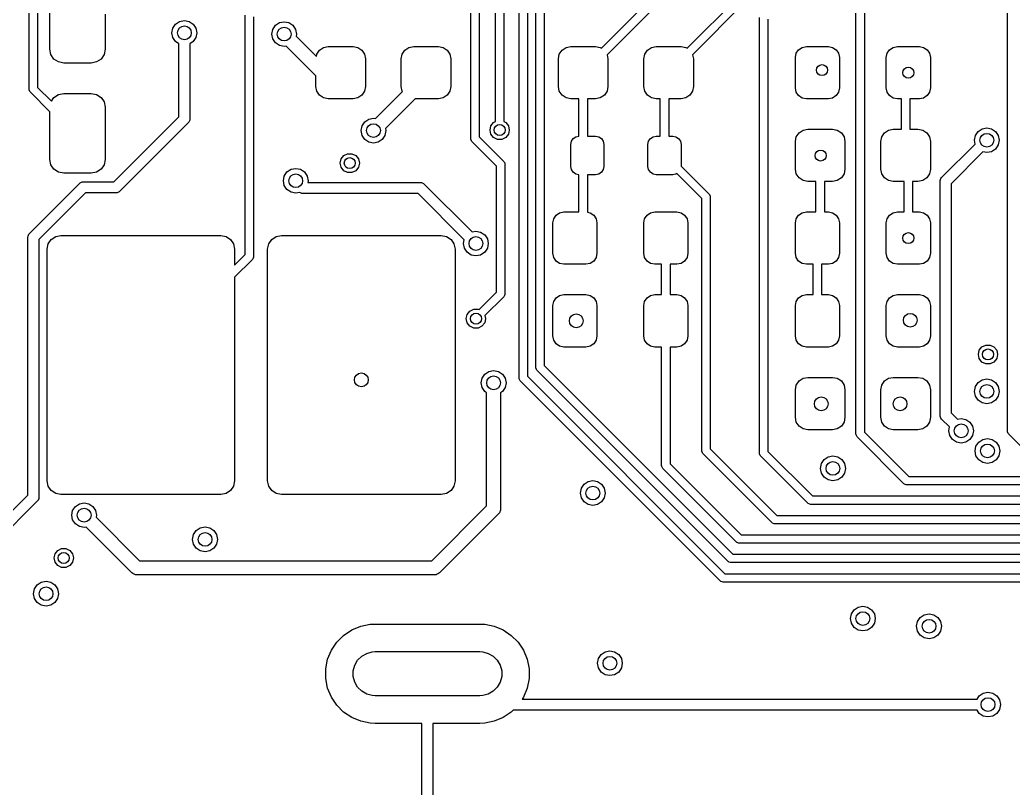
# Model space of a CAD drawing. Extents: x 0.05 to 3.89, y 0.04 to 4.21.
# Drawn here: x 2.386 to 3.096, y 0.662 to 1.211 of the extents above; entities that cross this region are included whole.
import ezdxf

# ---------------------------------------------------------------- set-up
doc = ezdxf.new("R2010")
doc.units = 0
doc.header["$MEASUREMENT"] = 0
doc.layers.add('BLACK', color=7, linetype='CONTINUOUS')

msp = doc.modelspace()

# ---------------------------------------------------------------- linework, layer by layer
at = {"layer": 'BLACK', "linetype": 'CONTINUOUS'}
for p, q in [((2.98327, 0.91531), (2.98327, 1.37962)), ((2.98927, 1.38086), (2.98927, 0.91655)), ((2.75448, 0.96299), (2.75448, 1.37559)), ((2.76048, 1.37435), (2.76048, 0.96423)), ((2.74257, 0.95528), (2.74257, 1.32494)), ((2.74857, 1.32618), (2.74857, 0.95652)), ((2.73174, 1.31379), (2.73174, 1.13829)), ((2.72574, 1.13829), (2.72574, 1.31254)), ((3.09149, 0.91732), (3.09149, 1.27559)), ((2.70802, 1.12627), (2.70802, 1.26722)), ((2.71402, 1.26722), (2.71402, 1.12751)), ((2.39261, 1.16148), (2.39261, 1.246)), ((2.39861, 1.24476), (2.39861, 1.16272)), ((2.40748, 1.18996), (2.40748, 1.22736)), ((2.80155, 1.19064), (2.83563, 1.22472)), ((2.86258, 1.19064), (2.89857, 1.22664)), ((2.9037, 1.22327), (2.86652, 1.1861)), ((2.44685, 1.21505), (2.44685, 1.18996)), ((2.54695, 1.04332), (2.54695, 1.21435)), ((2.83688, 1.21748), (2.8055, 1.1861)), ((2.49533, 1.20507), (2.49725, 1.20794)), ((2.49725, 1.20794), (2.50013, 1.20986)), ((2.50013, 1.20986), (2.50352, 1.21054)), ((2.50352, 1.21054), (2.50691, 1.20986)), ((2.50691, 1.20986), (2.50978, 1.20794)), ((2.50978, 1.20794), (2.5117, 1.20507)), ((2.55295, 1.21311), (2.55295, 1.04208)), ((2.56662, 1.20418), (2.56854, 1.20705)), ((2.56854, 1.20705), (2.57141, 1.20897)), ((2.57141, 1.20897), (2.5748, 1.20965)), ((2.5748, 1.20965), (2.57819, 1.20897)), ((2.57819, 1.20897), (2.58107, 1.20705)), ((2.58107, 1.20705), (2.58299, 1.20418)), ((2.91432, 0.90157), (2.91432, 1.2126)), ((2.92032, 1.21136), (2.92032, 0.90282)), ((2.49466, 1.20168), (2.49533, 1.20507)), ((2.49533, 1.19829), (2.49466, 1.20168)), ((2.5117, 1.20507), (2.51237, 1.20168)), ((2.51237, 1.20168), (2.5117, 1.19829)), ((2.56594, 1.20079), (2.56662, 1.20418)), ((2.56662, 1.1974), (2.56594, 1.20079)), ((2.58299, 1.20418), (2.58366, 1.20079)), ((2.58366, 1.20079), (2.58336, 1.1993)), ((2.58336, 1.1993), (2.5978, 1.18486)), ((2.49725, 1.19541), (2.49533, 1.19829)), ((2.49958, 1.19386), (2.49725, 1.19541)), ((2.49958, 1.14176), (2.49958, 1.19386)), ((2.50978, 1.19541), (2.50745, 1.19386)), ((2.50745, 1.19386), (2.50745, 1.14013)), ((2.5117, 1.19829), (2.50978, 1.19541)), ((2.56854, 1.19452), (2.56662, 1.1974)), ((2.57141, 1.1926), (2.56854, 1.19452)), ((2.5748, 1.19193), (2.57141, 1.1926)), ((2.57629, 1.19223), (2.5748, 1.19193)), ((2.59744, 1.17108), (2.57629, 1.19223)), ((2.40823, 1.18619), (2.40748, 1.18996)), ((2.41036, 1.183), (2.40823, 1.18619)), ((2.4461, 1.18619), (2.44397, 1.183)), ((2.44685, 1.18996), (2.4461, 1.18619)), ((2.5978, 1.18486), (2.59812, 1.18646)), ((2.59812, 1.18646), (2.60004, 1.18933)), ((2.60004, 1.18933), (2.60291, 1.19125)), ((2.60291, 1.19125), (2.6063, 1.19193)), ((2.6063, 1.19193), (2.62402, 1.19193)), ((2.62402, 1.19193), (2.62741, 1.19125)), ((2.62741, 1.19125), (2.63028, 1.18933)), ((2.63028, 1.18933), (2.6322, 1.18646)), ((2.6322, 1.18646), (2.63287, 1.18307)), ((2.65846, 1.18307), (2.65914, 1.18646)), ((2.65914, 1.18646), (2.66106, 1.18933)), ((2.66106, 1.18933), (2.66393, 1.19125)), ((2.66393, 1.19125), (2.66732, 1.19193)), ((2.66732, 1.19193), (2.68504, 1.19193)), ((2.68504, 1.19193), (2.68843, 1.19125)), ((2.68843, 1.19125), (2.6913, 1.18933)), ((2.6913, 1.18933), (2.69322, 1.18646)), ((2.69322, 1.18646), (2.6939, 1.18307)), ((2.77067, 1.18307), (2.77134, 1.18646)), ((2.77134, 1.18646), (2.77326, 1.18933)), ((2.77326, 1.18933), (2.77614, 1.19125)), ((2.77614, 1.19125), (2.77953, 1.19193)), ((2.77953, 1.19193), (2.79724, 1.19193)), ((2.79724, 1.19193), (2.80063, 1.19125)), ((2.80063, 1.19125), (2.80155, 1.19064)), ((2.8055, 1.1861), (2.8061, 1.18307)), ((2.83169, 1.18307), (2.83237, 1.18646)), ((2.83237, 1.18646), (2.83429, 1.18933)), ((2.83429, 1.18933), (2.83716, 1.19125)), ((2.83716, 1.19125), (2.84055, 1.19193)), ((2.84055, 1.19193), (2.85827, 1.19193)), ((2.85827, 1.19193), (2.86166, 1.19125)), ((2.86166, 1.19125), (2.86258, 1.19064)), ((2.86652, 1.1861), (2.86713, 1.18307)), ((2.93996, 1.18406), (2.94056, 1.18707)), ((2.94056, 1.18707), (2.94227, 1.18962)), ((2.94227, 1.18962), (2.94482, 1.19133)), ((2.94482, 1.19133), (2.94783, 1.19193)), ((2.94783, 1.19193), (2.96358, 1.19193)), ((2.96358, 1.19193), (2.9666, 1.19133)), ((2.9666, 1.19133), (2.96915, 1.18962)), ((2.96915, 1.18962), (2.97086, 1.18707)), ((2.97086, 1.18707), (2.97146, 1.18406)), ((3.00492, 1.18406), (3.00552, 1.18707)), ((3.00552, 1.18707), (3.00723, 1.18962)), ((3.00723, 1.18962), (3.00978, 1.19133)), ((3.00978, 1.19133), (3.0128, 1.19193)), ((3.0128, 1.19193), (3.02854, 1.19193)), ((3.02854, 1.19193), (3.03156, 1.19133)), ((3.03156, 1.19133), (3.03411, 1.18962)), ((3.03411, 1.18962), (3.03582, 1.18707)), ((3.03582, 1.18707), (3.03642, 1.18406)), ((2.41356, 1.18087), (2.41036, 1.183)), ((2.41732, 1.18012), (2.41356, 1.18087)), ((2.43701, 1.18012), (2.41732, 1.18012)), ((2.44077, 1.18087), (2.43701, 1.18012)), ((2.44397, 1.183), (2.44077, 1.18087)), ((2.63287, 1.18307), (2.63287, 1.16339)), ((2.65846, 1.16339), (2.65846, 1.18307)), ((2.6939, 1.18307), (2.6939, 1.16339)), ((2.77067, 1.16339), (2.77067, 1.18307)), ((2.8061, 1.18307), (2.8061, 1.16339)), ((2.83169, 1.16339), (2.83169, 1.18307)), ((2.86713, 1.18307), (2.86713, 1.16339)), ((2.93996, 1.1624), (2.93996, 1.18406)), ((2.97146, 1.18406), (2.97146, 1.1624)), ((3.00492, 1.1624), (3.00492, 1.18406)), ((3.03642, 1.18406), (3.03642, 1.1624)), ((2.59744, 1.16339), (2.59744, 1.17108)), ((2.39266, 1.1609), (2.39261, 1.16148)), ((2.39311, 1.15981), (2.39266, 1.1609)), ((2.39348, 1.15936), (2.39311, 1.15981)), ((2.40748, 1.14536), (2.39348, 1.15936)), ((2.39861, 1.16272), (2.40851, 1.15281)), ((2.41036, 1.15558), (2.41356, 1.15772)), ((2.41356, 1.15772), (2.41732, 1.15846)), ((2.41732, 1.15846), (2.43701, 1.15846)), ((2.43701, 1.15846), (2.44077, 1.15772)), ((2.44077, 1.15772), (2.44397, 1.15558)), ((2.59812, 1.16), (2.59744, 1.16339)), ((2.60004, 1.15712), (2.59812, 1.16)), ((2.60291, 1.1552), (2.60004, 1.15712)), ((2.63028, 1.15712), (2.62741, 1.1552)), ((2.6322, 1.16), (2.63028, 1.15712)), ((2.63287, 1.16339), (2.6322, 1.16)), ((2.64007, 1.14045), (2.65933, 1.15971)), ((2.65914, 1.16), (2.65846, 1.16339)), ((2.65933, 1.15971), (2.65914, 1.16)), ((2.6913, 1.15712), (2.68843, 1.1552)), ((2.69322, 1.16), (2.6913, 1.15712)), ((2.6939, 1.16339), (2.69322, 1.16)), ((2.77134, 1.16), (2.77067, 1.16339)), ((2.77326, 1.15712), (2.77134, 1.16)), ((2.77614, 1.1552), (2.77326, 1.15712)), ((2.80351, 1.15712), (2.80063, 1.1552)), ((2.80543, 1.16), (2.80351, 1.15712)), ((2.8061, 1.16339), (2.80543, 1.16)), ((2.83237, 1.16), (2.83169, 1.16339)), ((2.83429, 1.15712), (2.83237, 1.16)), ((2.83716, 1.1552), (2.83429, 1.15712)), ((2.86453, 1.15712), (2.86166, 1.1552)), ((2.86645, 1.16), (2.86453, 1.15712)), ((2.86713, 1.16339), (2.86645, 1.16)), ((2.94056, 1.15939), (2.93996, 1.1624)), ((2.94227, 1.15683), (2.94056, 1.15939)), ((2.94482, 1.15513), (2.94227, 1.15683)), ((2.96915, 1.15683), (2.9666, 1.15513)), ((2.97086, 1.15939), (2.96915, 1.15683)), ((2.97146, 1.1624), (2.97086, 1.15939)), ((3.00552, 1.15939), (3.00492, 1.1624)), ((3.00723, 1.15683), (3.00552, 1.15939)), ((3.00978, 1.15513), (3.00723, 1.15683)), ((3.03411, 1.15683), (3.03156, 1.15513)), ((3.03582, 1.15939), (3.03411, 1.15683)), ((3.03642, 1.1624), (3.03582, 1.15939)), ((2.40851, 1.15281), (2.41036, 1.15558)), ((2.44397, 1.15558), (2.4461, 1.15239)), ((2.4461, 1.15239), (2.44685, 1.14862)), ((2.6063, 1.15453), (2.60291, 1.1552)), ((2.62402, 1.15453), (2.6063, 1.15453)), ((2.62741, 1.1552), (2.62402, 1.15453)), ((2.66829, 1.15453), (2.64714, 1.13338)), ((2.68504, 1.15453), (2.66829, 1.15453)), ((2.68843, 1.1552), (2.68504, 1.15453)), ((2.77953, 1.15453), (2.77614, 1.1552)), ((2.78539, 1.15453), (2.77953, 1.15453)), ((2.78539, 1.12794), (2.78539, 1.15453)), ((2.79724, 1.15453), (2.79139, 1.15453)), ((2.79139, 1.15453), (2.79139, 1.12795)), ((2.80063, 1.1552), (2.79724, 1.15453)), ((2.84055, 1.15453), (2.83716, 1.1552)), ((2.84346, 1.15453), (2.84055, 1.15453)), ((2.84346, 1.12795), (2.84346, 1.15453)), ((2.85827, 1.15453), (2.84946, 1.15453)), ((2.84946, 1.15453), (2.84946, 1.12795)), ((2.86166, 1.1552), (2.85827, 1.15453)), ((2.94783, 1.15453), (2.94482, 1.15513)), ((2.96358, 1.15453), (2.94783, 1.15453)), ((2.9666, 1.15513), (2.96358, 1.15453)), ((3.0128, 1.15453), (3.00978, 1.15513)), ((3.0157, 1.15453), (3.0128, 1.15453)), ((3.0157, 1.13287), (3.0157, 1.15453)), ((3.02854, 1.15453), (3.0217, 1.15453)), ((3.0217, 1.15453), (3.0217, 1.13287)), ((3.03156, 1.15513), (3.02854, 1.15453)), ((2.40748, 1.11122), (2.40748, 1.14536)), ((2.44685, 1.14862), (2.44685, 1.11122)), ((2.45309, 1.09528), (2.49958, 1.14176)), ((2.5063, 1.13735), (2.45751, 1.08855)), ((2.50679, 1.13794), (2.5063, 1.13735)), ((2.50738, 1.13936), (2.50679, 1.13795)), ((2.50679, 1.13795), (2.50679, 1.13794)), ((2.50745, 1.14013), (2.50738, 1.13936)), ((2.62972, 1.13189), (2.6304, 1.13528)), ((2.6304, 1.13528), (2.63232, 1.13815)), ((2.63232, 1.13815), (2.63519, 1.14007)), ((2.63519, 1.14007), (2.63858, 1.14075)), ((2.63858, 1.14075), (2.64007, 1.14045)), ((2.72185, 1.13228), (2.72253, 1.13527)), ((2.72253, 1.13527), (2.72444, 1.13767)), ((2.72444, 1.13767), (2.72574, 1.13829)), ((2.73174, 1.13829), (2.73304, 1.13767)), ((2.73304, 1.13767), (2.73495, 1.13527)), ((2.73495, 1.13527), (2.73563, 1.13228)), ((2.6304, 1.1285), (2.62972, 1.13189)), ((2.63232, 1.12563), (2.6304, 1.1285)), ((2.64677, 1.1285), (2.64485, 1.12563)), ((2.64744, 1.13189), (2.64677, 1.1285)), ((2.64714, 1.13338), (2.64744, 1.13189)), ((2.72253, 1.12929), (2.72185, 1.13228)), ((2.72444, 1.1269), (2.72253, 1.12929)), ((2.73495, 1.12929), (2.73304, 1.1269)), ((2.73563, 1.13228), (2.73495, 1.12929)), ((2.94063, 1.12741), (2.94256, 1.13028)), ((2.94256, 1.13028), (2.94543, 1.1322)), ((2.94543, 1.1322), (2.94882, 1.13287)), ((2.94882, 1.13287), (2.96654, 1.13287)), ((2.96654, 1.13287), (2.96993, 1.1322)), ((2.96993, 1.1322), (2.9728, 1.13028)), ((2.9728, 1.13028), (2.97472, 1.12741)), ((3.00166, 1.12741), (3.00358, 1.13028)), ((3.00358, 1.13028), (3.00645, 1.1322)), ((3.00645, 1.1322), (3.00984, 1.13287)), ((3.00984, 1.13287), (3.0157, 1.13287)), ((3.0217, 1.13287), (3.02756, 1.13287)), ((3.02756, 1.13287), (3.03095, 1.1322)), ((3.03095, 1.1322), (3.03382, 1.13028)), ((3.03382, 1.13028), (3.03574, 1.12741)), ((3.06787, 1.125), (3.06854, 1.12839)), ((3.06854, 1.12839), (3.07046, 1.13126)), ((3.07046, 1.13126), (3.07333, 1.13318)), ((3.07333, 1.13318), (3.07672, 1.13386)), ((3.07672, 1.13386), (3.08011, 1.13318)), ((3.08011, 1.13318), (3.08299, 1.13126)), ((3.08299, 1.13126), (3.08491, 1.12839)), ((3.08491, 1.12839), (3.08558, 1.125)), ((2.63519, 1.12371), (2.63232, 1.12563)), ((2.63858, 1.12303), (2.63519, 1.12371)), ((2.64197, 1.12371), (2.63858, 1.12303)), ((2.64485, 1.12563), (2.64197, 1.12371)), ((2.70808, 1.12568), (2.70802, 1.12627)), ((2.70853, 1.1246), (2.70808, 1.12568)), ((2.7089, 1.12415), (2.70853, 1.1246)), ((2.72653, 1.10652), (2.7089, 1.12415)), ((2.71402, 1.12751), (2.73165, 1.10989)), ((2.72721, 1.12557), (2.72444, 1.1269)), ((2.73027, 1.12557), (2.72721, 1.12557)), ((2.73304, 1.1269), (2.73027, 1.12557)), ((2.77953, 1.12205), (2.77998, 1.12431)), ((2.77953, 1.1063), (2.77953, 1.12205)), ((2.77998, 1.12431), (2.78126, 1.12622)), ((2.78126, 1.12622), (2.78317, 1.1275)), ((2.78317, 1.1275), (2.78539, 1.12794)), ((2.79139, 1.12795), (2.79724, 1.12795)), ((2.79724, 1.12795), (2.7995, 1.1275)), ((2.7995, 1.1275), (2.80142, 1.12622)), ((2.80142, 1.12622), (2.8027, 1.12431)), ((2.8027, 1.12431), (2.80315, 1.12205)), ((2.80315, 1.12205), (2.80315, 1.1063)), ((2.83465, 1.12205), (2.8351, 1.12431)), ((2.83465, 1.1063), (2.83465, 1.12205)), ((2.8351, 1.12431), (2.83638, 1.12622)), ((2.83638, 1.12622), (2.83829, 1.1275)), ((2.83829, 1.1275), (2.84055, 1.12795)), ((2.84055, 1.12795), (2.84346, 1.12795)), ((2.84946, 1.12795), (2.85236, 1.12795)), ((2.85236, 1.12795), (2.85462, 1.1275)), ((2.85462, 1.1275), (2.85654, 1.12622)), ((2.85654, 1.12622), (2.85782, 1.12431)), ((2.85782, 1.12431), (2.85827, 1.12205)), ((2.85827, 1.12205), (2.85827, 1.1066)), ((2.93996, 1.12402), (2.94063, 1.12741)), ((2.93996, 1.10433), (2.93996, 1.12402)), ((2.97472, 1.12741), (2.97539, 1.12402)), ((2.97539, 1.12402), (2.97539, 1.10433)), ((3.00098, 1.12402), (3.00166, 1.12741)), ((3.00098, 1.10433), (3.00098, 1.12402)), ((3.03574, 1.12741), (3.03642, 1.12402)), ((3.03642, 1.12402), (3.03642, 1.10433)), ((3.04446, 1.0983), (3.06841, 1.12226)), ((3.06841, 1.12226), (3.06787, 1.125)), ((3.08491, 1.12161), (3.08299, 1.11874)), ((3.08558, 1.125), (3.08491, 1.12161)), ((2.61545, 1.11165), (2.61736, 1.11405)), ((2.61736, 1.11405), (2.62012, 1.11538)), ((2.62012, 1.11538), (2.62319, 1.11538)), ((2.62319, 1.11538), (2.62595, 1.11405)), ((2.62595, 1.11405), (2.62786, 1.11165)), ((3.07398, 1.11669), (3.05118, 1.09389)), ((3.07672, 1.11614), (3.07398, 1.11669)), ((3.08011, 1.11682), (3.07672, 1.11614)), ((3.08299, 1.11874), (3.08011, 1.11682)), ((2.40823, 1.10745), (2.40748, 1.11122)), ((2.41036, 1.10426), (2.40823, 1.10745)), ((2.4461, 1.10745), (2.44397, 1.10426)), ((2.44685, 1.11122), (2.4461, 1.10745)), ((2.61476, 1.10866), (2.61545, 1.11165)), ((2.61545, 1.10567), (2.61476, 1.10866)), ((2.62786, 1.11165), (2.62854, 1.10866)), ((2.62854, 1.10866), (2.62786, 1.10567)), ((2.73165, 1.10989), (2.73202, 1.10943)), ((2.73202, 1.10943), (2.7321, 1.10925)), ((2.7321, 1.10925), (2.73247, 1.10835)), ((2.73247, 1.10835), (2.73253, 1.10777)), ((2.73253, 1.10777), (2.73253, 1.01535)), ((2.41356, 1.10213), (2.41036, 1.10426)), ((2.41732, 1.10138), (2.41356, 1.10213)), ((2.43701, 1.10138), (2.41732, 1.10138)), ((2.44077, 1.10213), (2.43701, 1.10138)), ((2.44397, 1.10426), (2.44077, 1.10213)), ((2.57489, 1.09945), (2.57681, 1.10233)), ((2.57681, 1.10233), (2.57968, 1.10425)), ((2.57968, 1.10425), (2.58307, 1.10492)), ((2.58307, 1.10492), (2.58646, 1.10425)), ((2.58646, 1.10425), (2.58933, 1.10233)), ((2.58933, 1.10233), (2.59125, 1.09945)), ((2.61736, 1.10327), (2.61545, 1.10567)), ((2.62012, 1.10194), (2.61736, 1.10327)), ((2.62319, 1.10194), (2.62012, 1.10194)), ((2.62595, 1.10327), (2.62319, 1.10194)), ((2.62786, 1.10567), (2.62595, 1.10327)), ((2.72653, 1.0166), (2.72653, 1.10652)), ((2.77998, 1.10404), (2.77953, 1.1063)), ((2.78126, 1.10212), (2.77998, 1.10404)), ((2.78317, 1.10084), (2.78126, 1.10212)), ((2.78539, 1.1004), (2.78317, 1.10084)), ((2.78539, 1.07382), (2.78539, 1.1004)), ((2.79724, 1.10039), (2.79139, 1.10039)), ((2.79139, 1.10039), (2.79139, 1.07361)), ((2.7995, 1.10084), (2.79724, 1.10039)), ((2.80142, 1.10212), (2.7995, 1.10084)), ((2.8027, 1.10404), (2.80142, 1.10212)), ((2.80315, 1.1063), (2.8027, 1.10404)), ((2.8351, 1.10404), (2.83465, 1.1063)), ((2.83638, 1.10212), (2.8351, 1.10404)), ((2.83829, 1.10084), (2.83638, 1.10212)), ((2.84055, 1.10039), (2.83829, 1.10084)), ((2.85236, 1.10039), (2.84055, 1.10039)), ((2.85462, 1.10084), (2.85236, 1.10039)), ((2.85517, 1.10121), (2.85462, 1.10084)), ((2.87306, 1.08332), (2.85517, 1.10121)), ((2.85827, 1.1066), (2.87818, 1.08669)), ((2.94063, 1.10094), (2.93996, 1.10433)), ((2.94256, 1.09807), (2.94063, 1.10094)), ((2.97472, 1.10094), (2.9728, 1.09807)), ((2.97539, 1.10433), (2.97472, 1.10094)), ((3.00166, 1.10094), (3.00098, 1.10433)), ((3.00358, 1.09807), (3.00166, 1.10094)), ((3.03574, 1.10094), (3.03382, 1.09807)), ((3.03642, 1.10433), (3.03574, 1.10094)), ((2.39289, 1.05845), (2.42855, 1.09412)), ((2.42855, 1.09412), (2.42915, 1.09461)), ((2.42915, 1.09461), (2.42962, 1.09481)), ((2.42962, 1.09481), (2.43057, 1.0952)), ((2.43057, 1.0952), (2.43134, 1.09528)), ((2.43134, 1.09528), (2.45309, 1.09528)), ((2.57421, 1.09606), (2.57489, 1.09945)), ((2.57489, 1.09267), (2.57421, 1.09606)), ((2.57681, 1.0898), (2.57489, 1.09267)), ((2.59125, 1.09945), (2.59193, 1.09606)), ((2.59193, 1.09606), (2.59169, 1.09488)), ((2.59169, 1.09488), (2.67207, 1.09488)), ((2.67207, 1.09488), (2.67283, 1.09481)), ((2.67283, 1.09481), (2.67425, 1.09422)), ((2.67425, 1.09422), (2.67485, 1.09373)), ((2.67485, 1.09373), (2.70902, 1.05956)), ((2.94543, 1.09615), (2.94256, 1.09807)), ((2.94882, 1.09547), (2.94543, 1.09615)), ((2.95468, 1.09547), (2.94882, 1.09547)), ((2.95468, 1.07382), (2.95468, 1.09547)), ((2.96654, 1.09547), (2.96068, 1.09547)), ((2.96068, 1.09547), (2.96068, 1.07382)), ((2.96993, 1.09615), (2.96654, 1.09547)), ((2.9728, 1.09807), (2.96993, 1.09615)), ((3.00645, 1.09615), (3.00358, 1.09807)), ((3.00984, 1.09547), (3.00645, 1.09615)), ((3.01767, 1.09547), (3.00984, 1.09547)), ((3.01767, 1.07382), (3.01767, 1.09547)), ((3.02756, 1.09547), (3.02367, 1.09547)), ((3.02367, 1.09547), (3.02367, 1.07382)), ((3.03095, 1.09615), (3.02756, 1.09547)), ((3.03382, 1.09807), (3.03095, 1.09615)), ((3.04331, 1.09552), (3.04338, 1.09629)), ((3.04331, 0.92871), (3.04331, 1.09552)), ((3.04338, 1.09629), (3.04397, 1.09771)), ((3.04397, 1.09771), (3.04446, 1.0983)), ((3.05118, 1.09389), (3.05118, 0.93034)), ((2.43297, 1.0874), (2.39961, 1.05404)), ((2.45472, 1.0874), (2.43297, 1.0874)), ((2.45549, 1.08748), (2.45472, 1.0874)), ((2.45691, 1.08807), (2.45549, 1.08748)), ((2.45751, 1.08855), (2.45691, 1.08807)), ((2.57968, 1.08788), (2.57681, 1.0898)), ((2.58307, 1.0872), (2.57968, 1.08788)), ((2.58589, 1.08777), (2.58307, 1.0872)), ((2.586, 1.08767), (2.58589, 1.08777)), ((2.58742, 1.08708), (2.586, 1.08767)), ((2.58819, 1.08701), (2.58742, 1.08708)), ((2.67044, 1.08701), (2.58819, 1.08701)), ((2.70345, 1.05399), (2.67044, 1.08701)), ((2.87818, 1.08669), (2.87856, 1.08623)), ((2.87856, 1.08623), (2.87901, 1.08515)), ((2.87306, 0.90346), (2.87306, 1.08332)), ((2.87901, 1.08515), (2.87906, 1.08457)), ((2.87906, 1.08457), (2.87906, 0.90471)), ((2.76733, 1.06896), (2.76904, 1.07151)), ((2.76904, 1.07151), (2.77159, 1.07322)), ((2.77159, 1.07322), (2.77461, 1.07382)), ((2.77461, 1.07382), (2.78539, 1.07382)), ((2.79139, 1.07361), (2.79337, 1.07322)), ((2.79337, 1.07322), (2.79592, 1.07151)), ((2.79592, 1.07151), (2.79763, 1.06896)), ((2.83229, 1.06896), (2.834, 1.07151)), ((2.834, 1.07151), (2.83655, 1.07322)), ((2.83655, 1.07322), (2.83957, 1.07382)), ((2.83957, 1.07382), (2.85531, 1.07382)), ((2.85531, 1.07382), (2.85833, 1.07322)), ((2.85833, 1.07322), (2.86088, 1.07151)), ((2.86088, 1.07151), (2.86259, 1.06896)), ((2.94056, 1.06896), (2.94227, 1.07151)), ((2.94227, 1.07151), (2.94482, 1.07322)), ((2.94482, 1.07322), (2.94783, 1.07382)), ((2.94783, 1.07382), (2.95468, 1.07382)), ((2.96068, 1.07382), (2.96358, 1.07382)), ((2.96358, 1.07382), (2.9666, 1.07322)), ((2.9666, 1.07322), (2.96915, 1.07151)), ((2.96915, 1.07151), (2.97086, 1.06896)), ((3.00552, 1.06896), (3.00723, 1.07151)), ((3.00723, 1.07151), (3.00978, 1.07322)), ((3.00978, 1.07322), (3.0128, 1.07382)), ((3.0128, 1.07382), (3.01767, 1.07382)), ((3.02367, 1.07382), (3.02854, 1.07382)), ((3.02854, 1.07382), (3.03156, 1.07322)), ((3.03156, 1.07322), (3.03411, 1.07151)), ((3.03411, 1.07151), (3.03582, 1.06896)), ((2.76673, 1.06594), (2.76733, 1.06896)), ((2.76673, 1.04429), (2.76673, 1.06594)), ((2.79763, 1.06896), (2.79823, 1.06594)), ((2.79823, 1.06594), (2.79823, 1.04429)), ((2.83169, 1.06594), (2.83229, 1.06896)), ((2.83169, 1.04429), (2.83169, 1.06594)), ((2.86259, 1.06896), (2.86319, 1.06594)), ((2.86319, 1.06594), (2.86319, 1.04429)), ((2.93996, 1.06594), (2.94056, 1.06896)), ((2.93996, 1.04429), (2.93996, 1.06594)), ((2.97086, 1.06896), (2.97146, 1.06594)), ((2.97146, 1.06594), (2.97146, 1.04429)), ((3.00492, 1.06594), (3.00552, 1.06896)), ((3.00492, 1.04429), (3.00492, 1.06594)), ((3.03582, 1.06896), (3.03642, 1.06594)), ((3.03642, 1.06594), (3.03642, 1.04429)), ((2.39181, 1.05644), (2.3924, 1.05786)), ((2.3924, 1.05786), (2.39289, 1.05845)), ((2.70902, 1.05956), (2.71176, 1.06011)), ((2.71176, 1.06011), (2.71515, 1.05943)), ((2.71515, 1.05943), (2.71803, 1.05751)), ((2.71803, 1.05751), (2.71995, 1.05464)), ((2.39173, 1.05567), (2.39181, 1.05644)), ((2.39173, 0.87164), (2.39173, 1.05567)), ((2.39961, 1.05404), (2.39961, 0.87001)), ((2.40551, 1.04724), (2.40626, 1.05101)), ((2.40626, 1.05101), (2.40839, 1.0542)), ((2.40839, 1.0542), (2.41159, 1.05634)), ((2.41159, 1.05634), (2.41535, 1.05709)), ((2.41535, 1.05709), (2.52953, 1.05709)), ((2.52953, 1.05709), (2.53329, 1.05634)), ((2.53329, 1.05634), (2.53649, 1.0542)), ((2.53649, 1.0542), (2.53862, 1.05101)), ((2.53862, 1.05101), (2.53937, 1.04724)), ((2.56299, 1.04724), (2.56374, 1.05101)), ((2.56374, 1.05101), (2.56587, 1.0542)), ((2.56587, 1.0542), (2.56907, 1.05634)), ((2.56907, 1.05634), (2.57283, 1.05709)), ((2.57283, 1.05709), (2.68701, 1.05709)), ((2.68701, 1.05709), (2.69077, 1.05634)), ((2.69077, 1.05634), (2.69397, 1.0542)), ((2.69397, 1.0542), (2.6961, 1.05101)), ((2.6961, 1.05101), (2.69685, 1.04724)), ((2.70291, 1.05125), (2.70345, 1.05399)), ((2.70358, 1.04786), (2.70291, 1.05125)), ((2.71995, 1.05464), (2.72062, 1.05125)), ((2.72062, 1.05125), (2.71995, 1.04786)), ((2.40551, 0.88189), (2.40551, 1.04724)), ((2.53937, 1.04724), (2.53937, 1.03574)), ((2.53937, 1.03574), (2.54695, 1.04332)), ((2.56299, 0.88189), (2.56299, 1.04724)), ((2.69685, 1.04724), (2.69685, 0.88189)), ((2.7055, 1.04498), (2.70358, 1.04786)), ((2.70837, 1.04306), (2.7055, 1.04498)), ((2.71176, 1.04239), (2.70837, 1.04306)), ((2.71515, 1.04306), (2.71176, 1.04239)), ((2.71803, 1.04498), (2.71515, 1.04306)), ((2.71995, 1.04786), (2.71803, 1.04498)), ((2.76733, 1.04128), (2.76673, 1.04429)), ((2.79823, 1.04429), (2.79763, 1.04128)), ((2.83229, 1.04128), (2.83169, 1.04429)), ((2.86319, 1.04429), (2.86259, 1.04128)), ((2.94056, 1.04128), (2.93996, 1.04429)), ((2.97146, 1.04429), (2.97086, 1.04128)), ((3.00552, 1.04128), (3.00492, 1.04429)), ((3.03642, 1.04429), (3.03582, 1.04128)), ((2.55207, 1.03996), (2.53937, 1.02725)), ((2.55245, 1.04041), (2.55207, 1.03996)), ((2.5529, 1.04149), (2.55245, 1.04041)), ((2.55295, 1.04208), (2.5529, 1.04149)), ((2.76904, 1.03872), (2.76733, 1.04128)), ((2.77159, 1.03702), (2.76904, 1.03872)), ((2.77461, 1.03642), (2.77159, 1.03702)), ((2.79035, 1.03642), (2.77461, 1.03642)), ((2.79337, 1.03702), (2.79035, 1.03642)), ((2.79592, 1.03872), (2.79337, 1.03702)), ((2.79763, 1.04128), (2.79592, 1.03872)), ((2.834, 1.03872), (2.83229, 1.04128)), ((2.83655, 1.03702), (2.834, 1.03872)), ((2.83957, 1.03642), (2.83655, 1.03702)), ((2.84444, 1.03642), (2.83957, 1.03642)), ((2.84444, 1.01476), (2.84444, 1.03642)), ((2.85531, 1.03642), (2.85044, 1.03642)), ((2.85044, 1.03642), (2.85044, 1.01476)), ((2.85833, 1.03702), (2.85531, 1.03642)), ((2.86088, 1.03872), (2.85833, 1.03702)), ((2.86259, 1.04128), (2.86088, 1.03872)), ((2.94227, 1.03872), (2.94056, 1.04128)), ((2.94482, 1.03702), (2.94227, 1.03872)), ((2.94783, 1.03642), (2.94482, 1.03702)), ((2.95271, 1.03642), (2.94783, 1.03642)), ((2.95271, 1.01476), (2.95271, 1.03642)), ((2.96358, 1.03642), (2.95871, 1.03642)), ((2.95871, 1.03642), (2.95871, 1.01476)), ((2.9666, 1.03702), (2.96358, 1.03642)), ((2.96915, 1.03872), (2.9666, 1.03702)), ((2.97086, 1.04128), (2.96915, 1.03872)), ((3.00723, 1.03872), (3.00552, 1.04128)), ((3.00978, 1.03702), (3.00723, 1.03872)), ((3.0128, 1.03642), (3.00978, 1.03702)), ((3.02854, 1.03642), (3.0128, 1.03642)), ((3.03156, 1.03702), (3.02854, 1.03642)), ((3.03411, 1.03872), (3.03156, 1.03702)), ((3.03582, 1.04128), (3.03411, 1.03872)), ((2.53937, 1.02725), (2.53937, 0.88189)), ((2.71398, 1.00405), (2.72653, 1.0166)), ((2.73247, 1.01477), (2.73222, 1.01416)), ((2.73253, 1.01535), (2.73247, 1.01477)), ((2.77159, 1.01416), (2.77461, 1.01476)), ((2.77461, 1.01476), (2.79035, 1.01476)), ((2.79035, 1.01476), (2.79337, 1.01416)), ((2.83655, 1.01416), (2.83957, 1.01476)), ((2.83957, 1.01476), (2.84444, 1.01476)), ((2.85044, 1.01476), (2.85531, 1.01476)), ((2.85531, 1.01476), (2.85833, 1.01416)), ((2.94482, 1.01416), (2.94783, 1.01476)), ((2.94783, 1.01476), (2.95271, 1.01476)), ((2.95871, 1.01476), (2.96358, 1.01476)), ((2.96358, 1.01476), (2.9666, 1.01416)), ((3.00978, 1.01416), (3.0128, 1.01476)), ((3.0128, 1.01476), (3.02854, 1.01476)), ((3.02854, 1.01476), (3.03156, 1.01416)), ((2.73165, 1.01323), (2.71821, 0.99979)), ((2.73202, 1.01369), (2.73165, 1.01323)), ((2.73222, 1.01416), (2.73202, 1.01369)), ((2.76673, 1.00689), (2.76733, 1.0099)), ((2.76733, 1.0099), (2.76904, 1.01246)), ((2.76904, 1.01246), (2.77159, 1.01416)), ((2.79337, 1.01416), (2.79592, 1.01246)), ((2.79592, 1.01246), (2.79763, 1.0099)), ((2.79763, 1.0099), (2.79823, 1.00689)), ((2.83169, 1.00689), (2.83229, 1.0099)), ((2.83229, 1.0099), (2.834, 1.01246)), ((2.834, 1.01246), (2.83655, 1.01416)), ((2.85833, 1.01416), (2.86088, 1.01246)), ((2.86088, 1.01246), (2.86259, 1.0099)), ((2.86259, 1.0099), (2.86319, 1.00689)), ((2.93996, 1.00689), (2.94056, 1.0099)), ((2.94056, 1.0099), (2.94227, 1.01246)), ((2.94227, 1.01246), (2.94482, 1.01416)), ((2.9666, 1.01416), (2.96915, 1.01246)), ((2.96915, 1.01246), (2.97086, 1.0099)), ((2.97086, 1.0099), (2.97146, 1.00689)), ((3.00492, 1.00689), (3.00552, 1.0099)), ((3.00552, 1.0099), (3.00723, 1.01246)), ((3.00723, 1.01246), (3.00978, 1.01416)), ((3.03156, 1.01416), (3.03411, 1.01246)), ((3.03411, 1.01246), (3.03582, 1.0099)), ((3.03582, 1.0099), (3.03642, 1.00689)), ((2.70492, 0.99764), (2.7056, 1.00063)), ((2.7056, 1.00063), (2.70752, 1.00302)), ((2.70752, 1.00302), (2.71028, 1.00435)), ((2.71028, 1.00435), (2.71334, 1.00435)), ((2.71334, 1.00435), (2.71398, 1.00405)), ((2.76673, 0.98524), (2.76673, 1.00689)), ((2.79823, 1.00689), (2.79823, 0.98524)), ((2.83169, 0.98524), (2.83169, 1.00689)), ((2.86319, 1.00689), (2.86319, 0.98524)), ((2.93996, 0.98524), (2.93996, 1.00689)), ((2.97146, 1.00689), (2.97146, 0.98524)), ((3.00492, 0.98524), (3.00492, 1.00689)), ((3.03642, 1.00689), (3.03642, 0.98524)), ((2.7056, 0.99465), (2.70492, 0.99764)), ((2.70752, 0.99225), (2.7056, 0.99465)), ((2.71802, 0.99465), (2.71611, 0.99225)), ((2.7187, 0.99764), (2.71802, 0.99465)), ((2.71821, 0.99979), (2.7187, 0.99764)), ((2.71028, 0.99092), (2.70752, 0.99225)), ((2.71334, 0.99092), (2.71028, 0.99092)), ((2.71611, 0.99225), (2.71334, 0.99092)), ((2.76733, 0.98222), (2.76673, 0.98524)), ((2.76904, 0.97967), (2.76733, 0.98222)), ((2.77159, 0.97796), (2.76904, 0.97967)), ((2.79592, 0.97967), (2.79337, 0.97796)), ((2.79763, 0.98222), (2.79592, 0.97967)), ((2.79823, 0.98524), (2.79763, 0.98222)), ((2.83229, 0.98222), (2.83169, 0.98524)), ((2.834, 0.97967), (2.83229, 0.98222)), ((2.83655, 0.97796), (2.834, 0.97967)), ((2.86088, 0.97967), (2.85833, 0.97796)), ((2.86259, 0.98222), (2.86088, 0.97967)), ((2.86319, 0.98524), (2.86259, 0.98222)), ((2.94056, 0.98222), (2.93996, 0.98524)), ((2.94227, 0.97967), (2.94056, 0.98222)), ((2.94482, 0.97796), (2.94227, 0.97967)), ((2.96915, 0.97967), (2.9666, 0.97796)), ((2.97086, 0.98222), (2.96915, 0.97967)), ((2.97146, 0.98524), (2.97086, 0.98222)), ((3.00552, 0.98222), (3.00492, 0.98524)), ((3.00723, 0.97967), (3.00552, 0.98222)), ((3.00978, 0.97796), (3.00723, 0.97967)), ((3.03411, 0.97967), (3.03156, 0.97796)), ((3.03582, 0.98222), (3.03411, 0.97967)), ((3.03642, 0.98524), (3.03582, 0.98222)), ((2.77461, 0.97736), (2.77159, 0.97796)), ((2.79035, 0.97736), (2.77461, 0.97736)), ((2.79337, 0.97796), (2.79035, 0.97736)), ((2.83957, 0.97736), (2.83655, 0.97796)), ((2.84444, 0.97736), (2.83957, 0.97736)), ((2.84444, 0.89272), (2.84444, 0.97736)), ((2.85531, 0.97736), (2.85044, 0.97736)), ((2.85044, 0.97736), (2.85044, 0.89396)), ((2.85833, 0.97796), (2.85531, 0.97736)), ((2.94783, 0.97736), (2.94482, 0.97796)), ((2.96358, 0.97736), (2.94783, 0.97736)), ((2.9666, 0.97796), (2.96358, 0.97736)), ((3.0128, 0.97736), (3.00978, 0.97796)), ((3.02854, 0.97736), (3.0128, 0.97736)), ((3.03156, 0.97796), (3.02854, 0.97736)), ((3.07067, 0.97205), (3.07135, 0.97504)), ((3.07135, 0.97504), (3.07326, 0.97743)), ((3.07326, 0.97743), (3.07603, 0.97876)), ((3.07603, 0.97876), (3.07909, 0.97876)), ((3.07909, 0.97876), (3.08185, 0.97743)), ((3.08185, 0.97743), (3.08377, 0.97504)), ((3.08377, 0.97504), (3.08445, 0.97205)), ((3.07135, 0.96906), (3.07067, 0.97205)), ((3.07326, 0.96666), (3.07135, 0.96906)), ((3.07603, 0.96533), (3.07326, 0.96666)), ((3.07909, 0.96533), (3.07603, 0.96533)), ((3.08185, 0.96666), (3.07909, 0.96533)), ((3.08377, 0.96906), (3.08185, 0.96666)), ((3.08445, 0.97205), (3.08377, 0.96906)), ((2.71623, 0.95516), (2.71815, 0.95804)), ((2.71815, 0.95804), (2.72102, 0.95996)), ((2.72102, 0.95996), (2.72441, 0.96063)), ((2.72441, 0.96063), (2.7278, 0.95996)), ((2.7278, 0.95996), (2.73067, 0.95804)), ((2.73067, 0.95804), (2.73259, 0.95516)), ((2.75454, 0.96241), (2.75448, 0.96299)), ((2.75499, 0.96133), (2.75454, 0.96241)), ((2.75536, 0.96087), (2.75499, 0.96133)), ((2.89196, 0.82427), (2.75536, 0.96087)), ((2.76048, 0.96423), (2.89532, 0.82939)), ((2.71555, 0.95177), (2.71623, 0.95516)), ((2.71623, 0.94838), (2.71555, 0.95177)), ((2.73259, 0.95516), (2.73327, 0.95177)), ((2.73327, 0.95177), (2.73259, 0.94838)), ((2.74263, 0.95469), (2.74257, 0.95528)), ((2.74308, 0.95361), (2.74263, 0.95469)), ((2.74345, 0.95316), (2.74308, 0.95361)), ((2.88621, 0.8104), (2.74345, 0.95316)), ((2.74857, 0.95652), (2.88957, 0.81552)), ((2.94063, 0.95024), (2.94256, 0.95311)), ((2.94256, 0.95311), (2.94543, 0.95503)), ((2.94543, 0.95503), (2.94882, 0.95571)), ((2.94882, 0.95571), (2.96654, 0.95571)), ((2.96654, 0.95571), (2.96993, 0.95503)), ((2.96993, 0.95503), (2.9728, 0.95311)), ((2.9728, 0.95311), (2.97472, 0.95024)), ((3.00166, 0.95024), (3.00358, 0.95311)), ((3.00358, 0.95311), (3.00645, 0.95503)), ((3.00645, 0.95503), (3.00984, 0.95571)), ((3.00984, 0.95571), (3.02756, 0.95571)), ((3.02756, 0.95571), (3.03095, 0.95503)), ((3.03095, 0.95503), (3.03382, 0.95311)), ((3.03382, 0.95311), (3.03574, 0.95024)), ((3.06854, 0.94906), (3.07046, 0.95193)), ((3.07046, 0.95193), (3.07333, 0.95385)), ((3.07333, 0.95385), (3.07672, 0.95453)), ((3.07672, 0.95453), (3.08011, 0.95385)), ((3.08011, 0.95385), (3.08299, 0.95193)), ((3.08299, 0.95193), (3.08491, 0.94906)), ((2.71815, 0.94551), (2.71623, 0.94838)), ((2.71941, 0.94466), (2.71815, 0.94551)), ((2.71941, 0.86388), (2.71941, 0.94466)), ((2.73067, 0.94551), (2.72941, 0.94466)), ((2.72941, 0.94466), (2.72941, 0.86181)), ((2.73259, 0.94838), (2.73067, 0.94551)), ((2.93996, 0.94685), (2.94063, 0.95024)), ((2.93996, 0.92717), (2.93996, 0.94685)), ((2.97472, 0.95024), (2.97539, 0.94685)), ((2.97539, 0.94685), (2.97539, 0.92717)), ((3.00098, 0.94685), (3.00166, 0.95024)), ((3.00098, 0.92717), (3.00098, 0.94685)), ((3.03574, 0.95024), (3.03642, 0.94685)), ((3.03642, 0.94685), (3.03642, 0.92717)), ((3.06787, 0.94567), (3.06854, 0.94906)), ((3.06854, 0.94228), (3.06787, 0.94567)), ((3.08491, 0.94906), (3.08558, 0.94567)), ((3.08558, 0.94567), (3.08491, 0.94228)), ((3.07046, 0.93941), (3.06854, 0.94228)), ((3.07333, 0.93749), (3.07046, 0.93941)), ((3.07672, 0.93681), (3.07333, 0.93749)), ((3.08011, 0.93749), (3.07672, 0.93681)), ((3.08299, 0.93941), (3.08011, 0.93749)), ((3.08491, 0.94228), (3.08299, 0.93941)), ((3.05118, 0.93034), (3.05568, 0.92584)), ((2.94063, 0.92378), (2.93996, 0.92717)), ((2.94256, 0.9209), (2.94063, 0.92378)), ((2.97472, 0.92378), (2.9728, 0.9209)), ((2.97539, 0.92717), (2.97472, 0.92378)), ((3.00166, 0.92378), (3.00098, 0.92717)), ((3.00358, 0.9209), (3.00166, 0.92378)), ((3.03574, 0.92378), (3.03382, 0.9209)), ((3.03642, 0.92717), (3.03574, 0.92378)), ((3.04338, 0.92794), (3.04331, 0.92871)), ((3.04397, 0.92653), (3.04338, 0.92794)), ((3.04446, 0.92593), (3.04397, 0.92653)), ((3.05011, 0.92028), (3.04446, 0.92593)), ((3.05568, 0.92584), (3.05843, 0.92639)), ((3.05843, 0.92639), (3.06182, 0.92572)), ((3.06182, 0.92572), (3.06469, 0.92379)), ((3.06469, 0.92379), (3.06661, 0.92092)), ((2.94543, 0.91898), (2.94256, 0.9209)), ((2.94882, 0.91831), (2.94543, 0.91898)), ((2.96654, 0.91831), (2.94882, 0.91831)), ((2.96993, 0.91898), (2.96654, 0.91831)), ((2.9728, 0.9209), (2.96993, 0.91898)), ((2.98333, 0.91472), (2.98327, 0.91531)), ((2.98927, 0.91655), (3.02093, 0.88489)), ((3.00645, 0.91898), (3.00358, 0.9209)), ((3.00984, 0.91831), (3.00645, 0.91898)), ((3.02756, 0.91831), (3.00984, 0.91831)), ((3.03095, 0.91898), (3.02756, 0.91831)), ((3.03382, 0.9209), (3.03095, 0.91898)), ((3.04957, 0.91753), (3.05011, 0.92028)), ((3.05024, 0.91414), (3.04957, 0.91753)), ((3.06661, 0.92092), (3.06728, 0.91753)), ((3.06728, 0.91753), (3.06661, 0.91414)), ((3.09155, 0.91674), (3.09149, 0.91732)), ((3.09199, 0.91566), (3.09155, 0.91674)), ((3.09237, 0.9152), (3.09199, 0.91566)), ((2.98377, 0.91364), (2.98333, 0.91472)), ((2.98415, 0.91319), (2.98377, 0.91364)), ((3.01756, 0.87977), (2.98415, 0.91319)), ((3.05216, 0.91127), (3.05024, 0.91414)), ((3.05504, 0.90935), (3.05216, 0.91127)), ((3.05843, 0.90867), (3.05504, 0.90935)), ((3.06182, 0.90935), (3.05843, 0.90867)), ((3.06469, 0.91127), (3.06182, 0.90935)), ((3.06661, 0.91414), (3.06469, 0.91127)), ((3.06898, 0.90654), (3.0709, 0.90941)), ((3.0709, 0.90941), (3.07378, 0.91133)), ((3.07378, 0.91133), (3.07717, 0.91201)), ((3.07717, 0.91201), (3.08056, 0.91133)), ((3.08056, 0.91133), (3.08343, 0.90941)), ((3.08343, 0.90941), (3.08535, 0.90654)), ((3.11205, 0.89552), (3.09237, 0.9152)), ((2.87312, 0.90288), (2.87306, 0.90346)), ((2.87357, 0.9018), (2.87312, 0.90288)), ((2.87394, 0.90134), (2.87357, 0.9018)), ((2.92326, 0.85202), (2.87394, 0.90134)), ((2.87906, 0.90471), (2.92663, 0.85714)), ((2.91438, 0.90099), (2.91432, 0.90157)), ((2.92032, 0.90282), (2.95212, 0.87102)), ((3.06831, 0.90315), (3.06898, 0.90654)), ((3.06898, 0.89976), (3.06831, 0.90315)), ((3.08535, 0.90654), (3.08602, 0.90315)), ((3.08602, 0.90315), (3.08535, 0.89976)), ((2.91483, 0.89991), (2.91438, 0.90099)), ((2.9152, 0.89945), (2.91483, 0.89991)), ((2.94876, 0.86589), (2.9152, 0.89945)), ((2.95797, 0.8907), (2.95864, 0.89409)), ((2.95864, 0.89409), (2.96056, 0.89696)), ((2.96056, 0.89696), (2.96344, 0.89888)), ((2.96344, 0.89888), (2.96683, 0.89956)), ((2.96683, 0.89956), (2.97022, 0.89888)), ((2.97022, 0.89888), (2.97309, 0.89696)), ((2.97309, 0.89696), (2.97501, 0.89409)), ((2.97501, 0.89409), (2.97569, 0.8907)), ((3.0709, 0.89689), (3.06898, 0.89976)), ((3.07378, 0.89497), (3.0709, 0.89689)), ((3.07717, 0.89429), (3.07378, 0.89497)), ((3.08056, 0.89497), (3.07717, 0.89429)), ((3.08343, 0.89689), (3.08056, 0.89497)), ((3.08535, 0.89976), (3.08343, 0.89689)), ((2.8445, 0.89213), (2.84444, 0.89272)), ((2.84495, 0.89105), (2.8445, 0.89213)), ((2.84532, 0.8906), (2.84495, 0.89105)), ((2.89777, 0.83815), (2.84532, 0.8906)), ((2.85044, 0.89396), (2.90113, 0.84327)), ((2.95864, 0.88731), (2.95797, 0.8907)), ((2.96056, 0.88444), (2.95864, 0.88731)), ((2.97501, 0.88731), (2.97309, 0.88444)), ((2.97569, 0.8907), (2.97501, 0.88731)), ((2.40626, 0.87812), (2.40551, 0.88189)), ((2.53937, 0.88189), (2.53862, 0.87812)), ((2.56374, 0.87812), (2.56299, 0.88189)), ((2.69685, 0.88189), (2.6961, 0.87812)), ((2.78901, 0.87934), (2.79189, 0.88126)), ((2.79189, 0.88126), (2.79528, 0.88194)), ((2.79528, 0.88194), (2.79867, 0.88126)), ((2.79867, 0.88126), (2.80154, 0.87934)), ((2.96344, 0.88252), (2.96056, 0.88444)), ((2.96683, 0.88184), (2.96344, 0.88252)), ((2.97022, 0.88252), (2.96683, 0.88184)), ((2.97309, 0.88444), (2.97022, 0.88252)), ((3.02093, 0.88489), (3.29528, 0.88489)), ((2.40839, 0.87493), (2.40626, 0.87812)), ((2.41159, 0.8728), (2.40839, 0.87493)), ((2.41535, 0.87205), (2.41159, 0.8728)), ((2.53329, 0.8728), (2.52953, 0.87205)), ((2.53649, 0.87493), (2.53329, 0.8728)), ((2.53862, 0.87812), (2.53649, 0.87493)), ((2.56587, 0.87493), (2.56374, 0.87812)), ((2.56907, 0.8728), (2.56587, 0.87493)), ((2.57283, 0.87205), (2.56907, 0.8728)), ((2.69077, 0.8728), (2.68701, 0.87205)), ((2.69397, 0.87493), (2.69077, 0.8728)), ((2.6961, 0.87812), (2.69397, 0.87493)), ((2.78642, 0.87308), (2.78709, 0.87647)), ((2.78709, 0.86969), (2.78642, 0.87308)), ((2.78709, 0.87647), (2.78901, 0.87934)), ((2.80154, 0.87934), (2.80346, 0.87647)), ((2.80346, 0.87647), (2.80413, 0.87308)), ((2.80413, 0.87308), (2.80346, 0.86969)), ((3.01802, 0.8794), (3.01756, 0.87977)), ((3.01835, 0.87926), (3.01802, 0.8794)), ((3.0191, 0.87895), (3.01835, 0.87926)), ((3.01969, 0.87889), (3.0191, 0.87895)), ((3.29403, 0.87889), (3.01969, 0.87889)), ((2.30666, 0.78656), (2.39173, 0.87164)), ((2.39845, 0.86723), (2.31191, 0.78068)), ((2.39894, 0.86782), (2.39845, 0.86723)), ((2.39897, 0.86789), (2.39894, 0.86782)), ((2.39953, 0.86924), (2.39897, 0.86789)), ((2.39961, 0.87001), (2.39953, 0.86924)), ((2.52953, 0.87205), (2.41535, 0.87205)), ((2.4285, 0.86547), (2.43189, 0.86614)), ((2.43189, 0.86614), (2.43528, 0.86547)), ((2.68701, 0.87205), (2.57283, 0.87205)), ((2.78901, 0.86682), (2.78709, 0.86969)), ((2.79189, 0.86489), (2.78901, 0.86682)), ((2.80154, 0.86682), (2.79867, 0.86489)), ((2.80346, 0.86969), (2.80154, 0.86682)), ((2.94922, 0.86552), (2.94876, 0.86589)), ((2.95212, 0.87102), (3.28553, 0.87102)), ((2.42303, 0.85728), (2.42371, 0.86067)), ((2.42371, 0.86067), (2.42563, 0.86355)), ((2.42563, 0.86355), (2.4285, 0.86547)), ((2.43528, 0.86547), (2.43815, 0.86355)), ((2.43815, 0.86355), (2.44007, 0.86067)), ((2.44007, 0.86067), (2.44075, 0.85728)), ((2.68021, 0.82469), (2.71941, 0.86388)), ((2.72857, 0.85903), (2.72795, 0.85828)), ((2.72931, 0.86084), (2.72857, 0.85903)), ((2.72941, 0.86181), (2.72931, 0.86084)), ((2.72931, 0.86084), (2.72931, 0.86084)), ((2.79528, 0.86422), (2.79189, 0.86489)), ((2.79867, 0.86489), (2.79528, 0.86422)), ((2.9503, 0.86507), (2.94922, 0.86552)), ((2.95088, 0.86502), (2.9503, 0.86507)), ((3.28428, 0.86502), (2.95088, 0.86502)), ((2.42371, 0.85389), (2.42303, 0.85728)), ((2.42563, 0.85102), (2.42371, 0.85389)), ((2.44075, 0.85728), (2.44045, 0.85579)), ((2.44045, 0.85579), (2.47156, 0.82469)), ((2.72795, 0.85828), (2.68582, 0.81615)), ((2.92372, 0.85165), (2.92326, 0.85202)), ((2.9248, 0.8512), (2.92372, 0.85165)), ((2.92663, 0.85714), (3.27578, 0.85714)), ((2.4285, 0.8491), (2.42563, 0.85102)), ((2.43189, 0.84843), (2.4285, 0.8491)), ((2.43338, 0.84872), (2.43189, 0.84843)), ((2.46595, 0.81615), (2.43338, 0.84872)), ((2.51009, 0.84339), (2.51201, 0.84626)), ((2.51201, 0.84626), (2.51488, 0.84818)), ((2.51488, 0.84818), (2.51827, 0.84885)), ((2.51827, 0.84885), (2.52166, 0.84818)), ((2.52166, 0.84818), (2.52454, 0.84626)), ((2.52454, 0.84626), (2.52646, 0.84339)), ((2.92539, 0.85114), (2.9248, 0.8512)), ((3.27454, 0.85114), (2.92539, 0.85114)), ((2.50941, 0.84), (2.51009, 0.84339)), ((2.51009, 0.83661), (2.50941, 0.84)), ((2.52646, 0.84339), (2.52713, 0.84)), ((2.52713, 0.84), (2.52646, 0.83661)), ((2.89822, 0.83777), (2.89777, 0.83815)), ((2.89827, 0.83775), (2.89822, 0.83777)), ((2.8993, 0.83733), (2.89827, 0.83775)), ((2.89989, 0.83727), (2.8993, 0.83733)), ((3.26873, 0.83727), (2.89989, 0.83727)), ((2.90113, 0.84327), (3.26997, 0.84327)), ((2.41112, 0.82976), (2.41303, 0.83216)), ((2.41303, 0.83216), (2.41579, 0.83349)), ((2.41579, 0.83349), (2.41886, 0.83349)), ((2.41886, 0.83349), (2.42162, 0.83216)), ((2.42162, 0.83216), (2.42353, 0.82976)), ((2.51201, 0.83373), (2.51009, 0.83661)), ((2.51488, 0.83181), (2.51201, 0.83373)), ((2.51827, 0.83114), (2.51488, 0.83181)), ((2.52166, 0.83181), (2.51827, 0.83114)), ((2.52454, 0.83373), (2.52166, 0.83181)), ((2.52646, 0.83661), (2.52454, 0.83373)), ((2.41043, 0.82677), (2.41112, 0.82976)), ((2.41112, 0.82378), (2.41043, 0.82677)), ((2.41303, 0.82139), (2.41112, 0.82378)), ((2.42353, 0.82378), (2.42162, 0.82139)), ((2.42353, 0.82976), (2.42421, 0.82677)), ((2.42421, 0.82677), (2.42353, 0.82378)), ((2.47156, 0.82469), (2.68021, 0.82469)), ((2.89241, 0.8239), (2.89196, 0.82427)), ((2.89255, 0.82384), (2.89241, 0.8239)), ((2.89349, 0.82345), (2.89255, 0.82384)), ((2.89408, 0.82339), (2.89349, 0.82345)), ((3.25898, 0.82339), (2.89408, 0.82339)), ((2.89532, 0.82939), (3.26022, 0.82939)), ((2.41579, 0.82005), (2.41303, 0.82139)), ((2.41886, 0.82005), (2.41579, 0.82005)), ((2.42162, 0.82139), (2.41886, 0.82005)), ((2.46671, 0.81553), (2.46595, 0.81615)), ((2.68582, 0.81615), (2.68506, 0.81553)), ((2.39843, 0.80748), (2.4013, 0.8094)), ((2.4013, 0.8094), (2.40469, 0.81007)), ((2.40469, 0.81007), (2.40808, 0.8094)), ((2.40808, 0.8094), (2.41095, 0.80748)), ((2.46851, 0.81478), (2.46671, 0.81553)), ((2.46949, 0.81469), (2.46851, 0.81478)), ((2.46851, 0.81478), (2.46851, 0.81478)), ((2.68228, 0.81469), (2.46949, 0.81469)), ((2.68326, 0.81478), (2.68228, 0.81469)), ((2.68401, 0.81509), (2.68326, 0.81478)), ((2.68326, 0.81478), (2.68326, 0.81478)), ((2.68506, 0.81553), (2.68401, 0.81509)), ((2.68506, 0.81553), (2.68506, 0.81553)), ((2.88667, 0.81003), (2.88621, 0.8104)), ((2.88775, 0.80958), (2.88667, 0.81003)), ((2.88833, 0.80952), (2.88775, 0.80958)), ((3.25323, 0.80952), (2.88833, 0.80952)), ((2.88957, 0.81552), (3.25447, 0.81552)), ((2.39583, 0.80122), (2.39651, 0.80461)), ((2.39651, 0.80461), (2.39843, 0.80748)), ((2.41095, 0.80748), (2.41287, 0.80461)), ((2.41287, 0.80461), (2.41355, 0.80122)), ((2.39651, 0.79783), (2.39583, 0.80122)), ((2.39843, 0.79495), (2.39651, 0.79783)), ((2.4013, 0.79303), (2.39843, 0.79495)), ((2.41095, 0.79495), (2.40808, 0.79303)), ((2.41287, 0.79783), (2.41095, 0.79495)), ((2.41355, 0.80122), (2.41287, 0.79783)), ((2.40469, 0.79236), (2.4013, 0.79303)), ((2.40808, 0.79303), (2.40469, 0.79236)), ((2.98, 0.78685), (2.98193, 0.78973)), ((2.98193, 0.78973), (2.9848, 0.79165)), ((2.9848, 0.79165), (2.98819, 0.79232)), ((2.98819, 0.79232), (2.99158, 0.79165)), ((2.99158, 0.79165), (2.99445, 0.78973)), ((2.99445, 0.78973), (2.99637, 0.78685)), ((2.97933, 0.78346), (2.98, 0.78685)), ((2.98, 0.78007), (2.97933, 0.78346)), ((2.99637, 0.78685), (2.99705, 0.78346)), ((2.99705, 0.78346), (2.99637, 0.78007)), ((3.02657, 0.77795), (3.02725, 0.78134)), ((3.02725, 0.78134), (3.02917, 0.78422)), ((3.02917, 0.78422), (3.03204, 0.78614)), ((3.03204, 0.78614), (3.03543, 0.78681)), ((3.03543, 0.78681), (3.03882, 0.78614)), ((3.03882, 0.78614), (3.0417, 0.78422)), ((3.0417, 0.78422), (3.04362, 0.78134)), ((3.04362, 0.78134), (3.04429, 0.77795)), ((2.61729, 0.77148), (2.62306, 0.77534)), ((2.62306, 0.77534), (2.62948, 0.778)), ((2.62948, 0.778), (2.63629, 0.77936)), ((2.63629, 0.77936), (2.63976, 0.77953)), ((2.63976, 0.77953), (2.71457, 0.77953)), ((2.71457, 0.77953), (2.71804, 0.77936)), ((2.71804, 0.77936), (2.72485, 0.778)), ((2.72485, 0.778), (2.73127, 0.77534)), ((2.73127, 0.77534), (2.73705, 0.77148)), ((2.98193, 0.7772), (2.98, 0.78007)), ((2.9848, 0.77528), (2.98193, 0.7772)), ((2.98819, 0.77461), (2.9848, 0.77528)), ((2.99158, 0.77528), (2.98819, 0.77461)), ((2.99445, 0.7772), (2.99158, 0.77528)), ((2.99637, 0.78007), (2.99445, 0.7772)), ((3.02725, 0.77456), (3.02657, 0.77795)), ((3.02917, 0.77169), (3.02725, 0.77456)), ((3.04362, 0.77456), (3.0417, 0.77169)), ((3.04429, 0.77795), (3.04362, 0.77456)), ((2.60851, 0.7608), (2.61237, 0.76657)), ((2.61237, 0.76657), (2.61729, 0.77148)), ((2.73705, 0.77148), (2.74196, 0.76657)), ((2.74196, 0.76657), (2.74582, 0.7608)), ((3.03204, 0.76977), (3.02917, 0.77169)), ((3.03543, 0.76909), (3.03204, 0.76977)), ((3.03882, 0.76977), (3.03543, 0.76909)), ((3.0417, 0.77169), (3.03882, 0.76977)), ((2.60586, 0.75438), (2.60851, 0.7608)), ((2.63374, 0.75864), (2.63771, 0.75971)), ((2.63771, 0.75971), (2.63976, 0.75984)), ((2.63976, 0.75984), (2.71457, 0.75984)), ((2.71457, 0.75984), (2.71662, 0.75971)), ((2.71662, 0.75971), (2.72059, 0.75864)), ((2.74582, 0.7608), (2.74847, 0.75438)), ((2.80122, 0.75784), (2.80409, 0.75976)), ((2.80409, 0.75976), (2.80748, 0.76043)), ((2.80748, 0.76043), (2.81087, 0.75976)), ((2.81087, 0.75976), (2.81374, 0.75784)), ((2.6045, 0.74757), (2.60586, 0.75438)), ((2.62521, 0.75012), (2.62727, 0.75368)), ((2.62727, 0.75368), (2.63018, 0.75659)), ((2.63018, 0.75659), (2.63374, 0.75864)), ((2.72059, 0.75864), (2.72415, 0.75659)), ((2.72415, 0.75659), (2.72706, 0.75368)), ((2.72706, 0.75368), (2.72912, 0.75012)), ((2.74847, 0.75438), (2.74983, 0.74757)), ((2.79862, 0.75157), (2.7993, 0.75496)), ((2.7993, 0.75496), (2.80122, 0.75784)), ((2.81374, 0.75784), (2.81566, 0.75496)), ((2.81566, 0.75496), (2.81634, 0.75157)), ((2.6045, 0.74062), (2.6045, 0.74757)), ((2.62415, 0.74615), (2.62521, 0.75012)), ((2.62415, 0.74204), (2.62415, 0.74615)), ((2.72912, 0.75012), (2.73018, 0.74615)), ((2.73018, 0.74615), (2.73018, 0.74204)), ((2.74983, 0.74757), (2.74983, 0.74062)), ((2.7993, 0.74818), (2.79862, 0.75157)), ((2.80122, 0.74531), (2.7993, 0.74818)), ((2.80409, 0.74339), (2.80122, 0.74531)), ((2.81374, 0.74531), (2.81087, 0.74339)), ((2.81566, 0.74818), (2.81374, 0.74531)), ((2.81634, 0.75157), (2.81566, 0.74818)), ((2.60586, 0.73381), (2.6045, 0.74062)), ((2.62521, 0.73807), (2.62415, 0.74204)), ((2.62727, 0.73451), (2.62521, 0.73807)), ((2.72912, 0.73807), (2.72706, 0.73451)), ((2.73018, 0.74204), (2.72912, 0.73807)), ((2.74983, 0.74062), (2.74847, 0.73381)), ((2.80748, 0.74272), (2.80409, 0.74339)), ((2.81087, 0.74339), (2.80748, 0.74272)), ((2.60851, 0.72739), (2.60586, 0.73381)), ((2.63018, 0.7316), (2.62727, 0.73451)), ((2.63374, 0.72955), (2.63018, 0.7316)), ((2.72415, 0.7316), (2.72059, 0.72955)), ((2.72706, 0.73451), (2.72415, 0.7316)), ((2.74847, 0.73381), (2.74582, 0.72739)), ((3.07417, 0.73023), (3.07756, 0.73091)), ((3.07756, 0.73091), (3.08095, 0.73023)), ((2.61237, 0.72162), (2.60851, 0.72739)), ((2.63771, 0.72848), (2.63374, 0.72955)), ((2.63976, 0.72835), (2.63771, 0.72848)), ((2.71457, 0.72835), (2.63976, 0.72835)), ((2.71662, 0.72848), (2.71457, 0.72835)), ((2.72059, 0.72955), (2.71662, 0.72848)), ((2.74582, 0.72739), (2.74488, 0.72598)), ((2.74488, 0.72598), (3.06974, 0.72598)), ((3.06974, 0.72598), (3.0713, 0.72831)), ((3.0713, 0.72831), (3.07417, 0.73023)), ((3.08095, 0.73023), (3.08382, 0.72831)), ((3.08382, 0.72831), (3.08574, 0.72544)), ((3.08574, 0.72544), (3.08642, 0.72205)), ((2.61729, 0.7167), (2.61237, 0.72162)), ((2.62306, 0.71285), (2.61729, 0.7167)), ((2.73705, 0.7167), (2.73127, 0.71285)), ((2.73845, 0.71811), (2.73705, 0.7167)), ((3.06974, 0.71811), (2.73845, 0.71811)), ((3.0713, 0.71578), (3.06974, 0.71811)), ((3.08574, 0.71866), (3.08382, 0.71578)), ((3.08642, 0.72205), (3.08574, 0.71866)), ((2.62948, 0.71019), (2.62306, 0.71285)), ((2.63629, 0.70883), (2.62948, 0.71019)), ((2.72485, 0.71019), (2.71804, 0.70883)), ((2.73127, 0.71285), (2.72485, 0.71019)), ((3.07417, 0.71386), (3.0713, 0.71578)), ((3.07756, 0.71319), (3.07417, 0.71386)), ((3.08095, 0.71386), (3.07756, 0.71319)), ((3.08382, 0.71578), (3.08095, 0.71386)), ((2.63976, 0.70866), (2.63629, 0.70883)), ((2.67323, 0.70866), (2.63976, 0.70866)), ((2.67323, 0.45669), (2.67323, 0.70866)), ((2.71457, 0.70866), (2.6811, 0.70866)), ((2.6811, 0.70866), (2.6811, 0.45669)), ((2.71804, 0.70883), (2.71457, 0.70866))]:
    msp.add_line(p, q, dxfattribs=at)
at = {"layer": 'BLACK'}
for centre, radius in [((2.50352, 1.20168), 0.00492), ((2.5748, 1.20079), 0.00492), ((2.95899, 1.17508), 0.00394), ((3.02067, 1.17323), 0.00394), ((2.63858, 1.13189), 0.00492), ((2.72874, 1.13228), 0.00394), ((3.07672, 1.125), 0.00492), ((2.95799, 1.11407), 0.00394), ((2.62165, 1.10866), 0.00394), ((2.58307, 1.09606), 0.00492), ((3.02067, 1.05512), 0.00394), ((2.71176, 1.05125), 0.00492), ((2.71181, 0.99764), 0.00394), ((2.78346, 0.99606), 0.00492), ((3.02205, 0.99646), 0.00492), ((3.07756, 0.97205), 0.00394), ((2.62992, 0.95389), 0.00492), ((2.72441, 0.95177), 0.00492), ((3.07672, 0.94567), 0.00492), ((2.95844, 0.93682), 0.00492), ((3.01472, 0.93682), 0.00492), ((3.05843, 0.91753), 0.00492), ((3.07717, 0.90315), 0.00492), ((2.96683, 0.8907), 0.00492), ((2.79528, 0.87308), 0.00492), ((2.43189, 0.85728), 0.00492), ((2.51827, 0.84), 0.00492), ((2.41732, 0.82677), 0.00394), ((2.40469, 0.80122), 0.00492), ((2.98819, 0.78346), 0.00492), ((3.03543, 0.77795), 0.00492), ((2.80748, 0.75157), 0.00492), ((3.07756, 0.72205), 0.00492)]:
    msp.add_circle(centre, radius, dxfattribs=at)

doc.saveas('drawing.dxf')
